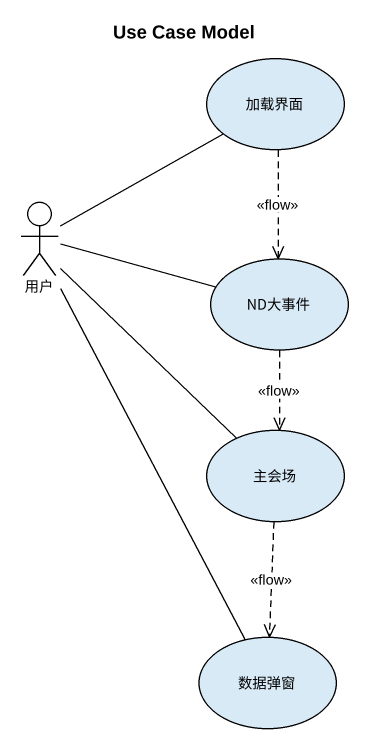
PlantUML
@startuml
title Use Case Model
usecase 加载界面
actor 用户
usecase ND大事件
usecase 主会场
usecase 数据弹窗
加载界面 ..> ND大事件 : <<flow>>
用户 -up- 加载界面
用户 -right- ND大事件
用户 -- 主会场
用户 -- 数据弹窗
ND大事件 ..> 主会场 : <<flow>>
主会场 ..> 数据弹窗 : <<flow>>
@enduml
